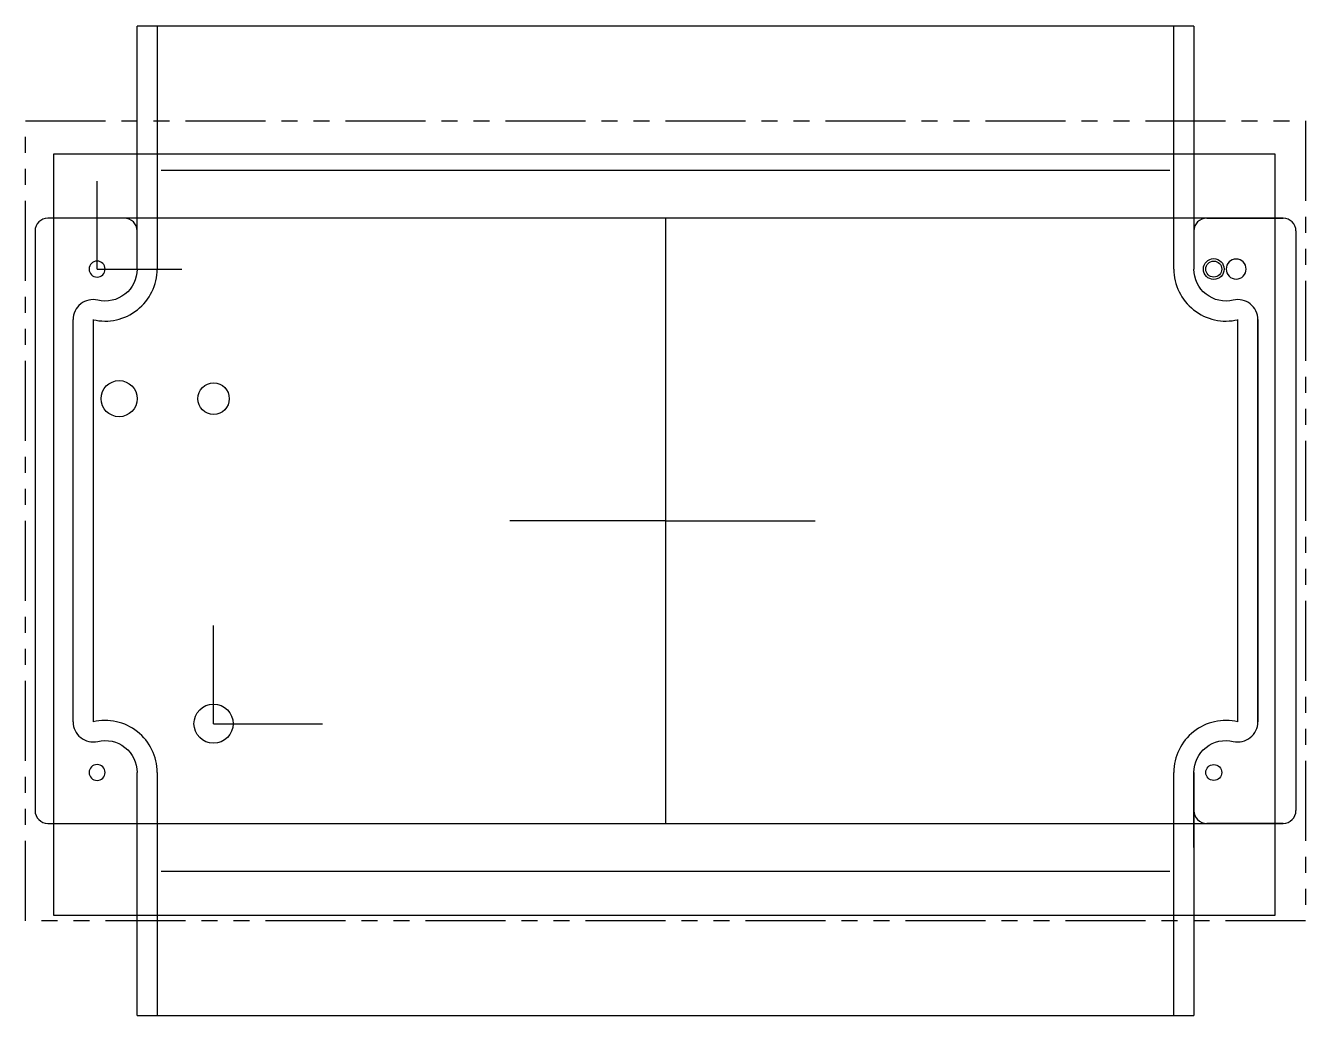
# Model space of a CAD drawing. Header units: inches. Extents: x 0.64 to 8.64, y -0.79 to 5.39.
import ezdxf

# ---------------------------------------------------------------- set-up
doc = ezdxf.new("R2010")
doc.units = ezdxf.units.IN
doc.header["$MEASUREMENT"] = 0
doc.linetypes.add('Continuous2', pattern=[0])
doc.linetypes.add('PHANTOM', pattern=[1, 0.5, -0.1, 0.1, -0.1, 0.1, -0.1])
doc.layers.add('Milled Front Panel', color=1, linetype='Continuous')

msp = doc.modelspace()

# ---------------------------------------------------------------- linework, layer by layer
at = {"layer": 'Milled Front Panel', "color": 216, "linetype": 'Continuous2', "lineweight": -3, "true_color": 0x800080}
for p, q in [((1.3403, 3.8702, 0.95), (1.3403, 5.3882, 0.95)), ((7.9463, 5.3882, 0.95), (1.3403, 5.3882, 0.95)), ((7.9463, 5.3882, 0.95), (7.9463, 3.8702, 0.95)), ((0.9403, 1.0405, 0.95), (0.9403, 3.554, 0.95)), ((8.3463, 3.554, 0.95), (8.3463, 1.0405, 0.95)), ((1.3403, -0.7938, 0.95), (1.3403, 0.7242, 0.95)), ((7.9463, 0.7242, 0.95), (7.9463, -0.7938, 0.95)), ((1.3403, -0.7938, 0.95), (7.9463, -0.7938, 0.95))]:
    msp.add_line(p, q, dxfattribs=at)
at = {"layer": 'Milled Front Panel', "color": 36, "linetype": 'Continuous2', "lineweight": -3, "true_color": 0x804200}
for p, q in [((1.4653, 5.3916, 0.125), (1.4653, 3.8702, 0.125)), ((7.8213, 3.8702, 0.125), (7.8213, 5.3882, 0.125)), ((0.8208, -0.1685), (0.8208, 4.5901)), ((0.8208, 4.5901), (8.4532, 4.5901)), ((8.4532, 4.5901), (8.4532, -0.1685)), ((1.0903, 3.8702, 0.95), (1.0903, 4.4194, 0.95)), ((1.3403, 3.8702, 0.125), (1.3403, 4.3382, 0.125)), ((7.9463, 4.3382, 0.125), (7.9463, 3.8702, 0.125)), ((1.0903, 3.8702, 0.95), (1.6191, 3.8702, 0.95)), ((0.9403, 1.0405, 0.125), (0.9403, 3.554, 0.125)), ((1.0653, 3.554, 0.125), (1.0653, 1.0405, 0.125)), ((8.2213, 1.0405, 0.125), (8.2213, 3.554, 0.125)), ((8.3463, 1.0405, 0.125), (8.3463, 3.554, 0.125)), ((1.8182, 1.0292, 0.125), (1.8182, 1.6435, 0.125)), ((1.8182, 1.0292, 0.125), (2.5001, 1.0292, 0.125)), ((1.3403, 0.2562, 0.125), (1.3403, 0.7242, 0.125)), ((1.4653, 0.7242, 0.125), (1.4653, -0.7938, 0.125)), ((7.8213, -0.7938, 0.125), (7.8213, 0.7242, 0.125)), ((7.9463, 0.2562, 0.125), (7.9463, 0.7242, 0.125)), ((7.7963, 0.1062, 0.125), (1.4903, 0.1062, 0.125)), ((8.4532, -0.1685), (0.8208, -0.1685))]:
    msp.add_line(p, q, dxfattribs=at)
at = {"layer": 'Milled Front Panel', "color": 36, "linetype": 'PHANTOM', "lineweight": -3, "true_color": 0x804200}
for p, q in [((0.6433, 4.7972, 0.95), (8.6433, 4.7972, 0.95)), ((0.6433, -0.2028, 0.95), (0.6433, 4.7972, 0.95)), ((8.6433, 4.7972, 0.95), (8.6433, -0.2028, 0.95)), ((8.6433, -0.2028, 0.95), (0.6433, -0.2028, 0.95))]:
    msp.add_line(p, q, dxfattribs=at)
at = {"layer": 'Milled Front Panel', "color": 70, "linetype": 'Continuous2', "lineweight": -3, "true_color": 0x99ff33}
for p, q in [((1.4903, 4.4882, 0.125), (7.7963, 4.4882, 0.125)), ((1.2603, 4.1882, 0.95), (0.7823, 4.1882, 0.95)), ((8.5043, 4.1882), (0.7823, 4.1882)), ((4.6433, 4.1882, 0.95), (4.6433, 0.4062, 0.95)), ((8.0263, 4.1882, 0.95), (8.5043, 4.1882, 0.95)), ((0.7023, 4.1082, 0.95), (0.7023, 0.4862, 0.95)), ((0.7023, 4.1082), (0.7023, 0.4862)), ((8.5843, 4.1082, 0.95), (8.5843, 0.4862, 0.95)), ((8.5843, 4.1082), (8.5843, 0.4862)), ((4.6433, 2.2972, 0.95), (3.6704, 2.2972, 0.95)), ((4.6433, 2.2972, 0.95), (5.5791, 2.2972, 0.95)), ((0.7823, 0.4062, 0.95), (1.3403, 0.4062, 0.95)), ((0.7823, 0.4062), (8.5043, 0.4062)), ((8.5043, 0.4062, 0.95), (8.0263, 0.4062, 0.95))]:
    msp.add_line(p, q, dxfattribs=at)
at = {"layer": 'Milled Front Panel', "color": 70, "linetype": 'Continuous2', "lineweight": -3, "true_color": 0x99ff33, "extrusion": (0, 0, -1)}
for centre, radius in [((-1.0903, 3.8702, -0.95), 0.0499), ((-8.2103, 3.8702, -0.95), 0.0625), ((-1.0903, 0.7242, -0.95), 0.0499)]:
    msp.add_circle(centre, radius, dxfattribs=at)
at = {"layer": 'Milled Front Panel', "color": 36, "linetype": 'Continuous2', "lineweight": -3, "true_color": 0x804200}
for centre, radius in [((8.0703, 3.8702, 0.95), 0.065), ((1.2275, 3.0602, 0.125), 0.1128), ((1.8182, 3.0602, 0.125), 0.0983), ((1.8182, 1.0292, 0.125), 0.1225)]:
    msp.add_circle(centre, radius, dxfattribs=at)
at = {"layer": 'Milled Front Panel', "color": 70, "linetype": 'Continuous2', "lineweight": -3, "true_color": 0x99ff33}
for centre, radius in [((8.0703, 3.8702, 0.95), 0.0499), ((1.2275, 3.0602), 0.1128), ((1.8182, 3.0602), 0.0983), ((1.8182, 1.0292), 0.1225), ((8.0703, 0.7242, 0.95), 0.0498)]:
    msp.add_circle(centre, radius, dxfattribs=at)
for centre, start, end in [((0.7823, 4.1082, 0.95), 90, 180), ((0.7823, 4.1082), 90, 180), ((1.2603, 4.1082, 0.95), 0, 90), ((8.0263, 4.1082, 0.95), 90, 180), ((8.5043, 4.1082, 0.95), 0, 90), ((8.5043, 4.1082), 0, 90), ((0.7823, 0.4862, 0.95), 180, 270), ((0.7823, 0.4862), 180, 270), ((8.0263, 0.4862, 0.95), 180, 270), ((8.5043, 0.4862, 0.95), 270, 0), ((8.5043, 0.4862), 270, 0)]:
    msp.add_arc(centre, 0.08, start, end, dxfattribs=at)
at = {"layer": 'Milled Front Panel', "color": 36, "linetype": 'Continuous2', "lineweight": -3, "true_color": 0x804200}
for centre, radius, start, end in [((1.1403, 3.8702, 0.125), 0.325, 256.65764, 360), ((8.1463, 3.8702, 0.125), 0.325, 180, 283.34236), ((1.0653, 3.554, 0.125), 0.125, 76.65764, 180), ((8.2213, 3.554, 0.125), 0.125, 0, 103.34236), ((1.0653, 1.0405, 0.125), 0.125, 180, 283.34236), ((1.1403, 0.7242, 0.125), 0.325, 0, 103.34236), ((8.1463, 0.7242, 0.125), 0.325, 76.65764, 180), ((8.2213, 1.0405, 0.125), 0.125, 256.65764, 0)]:
    msp.add_arc(centre, radius, start, end, dxfattribs=at)
at = {"layer": 'Milled Front Panel', "color": 216, "linetype": 'Continuous2', "lineweight": -3, "true_color": 0x800080, "extrusion": (0, 0, -1)}
for centre, start, end in [((-1.1403, 3.8702, -0.95), 180, 283.34236), ((-8.1463, 3.8702, -0.95), 256.65764, 360), ((-1.1403, 0.7242, -0.95), 76.65764, 180), ((-8.1463, 0.7242, -0.95), 0, 103.34236)]:
    msp.add_arc(centre, 0.2, start, end, dxfattribs=at)
at = {"layer": 'Milled Front Panel', "color": 36, "linetype": 'Continuous2', "lineweight": -3, "true_color": 0x804200, "extrusion": (0, 0, -1)}
for centre, start, end in [((-1.1403, 3.8702, -0.125), 180, 283.34236), ((-8.1463, 3.8702, -0.125), 256.65764, 360), ((-1.1403, 0.7242, -0.125), 76.65764, 180), ((-8.1463, 0.7242, -0.125), 0, 103.34236)]:
    msp.add_arc(centre, 0.2, start, end, dxfattribs=at)
at = {"layer": 'Milled Front Panel', "color": 216, "linetype": 'Continuous2', "lineweight": -3, "true_color": 0x800080}
for centre, start, end in [((1.0653, 3.554, 0.95), 76.65764, 180), ((8.2213, 3.554, 0.95), 0, 103.34236), ((1.0653, 1.0405, 0.95), 180, 283.34236), ((8.2213, 1.0405, 0.95), 256.65764, 0)]:
    msp.add_arc(centre, 0.125, start, end, dxfattribs=at)

doc.saveas('drawing.dxf')
